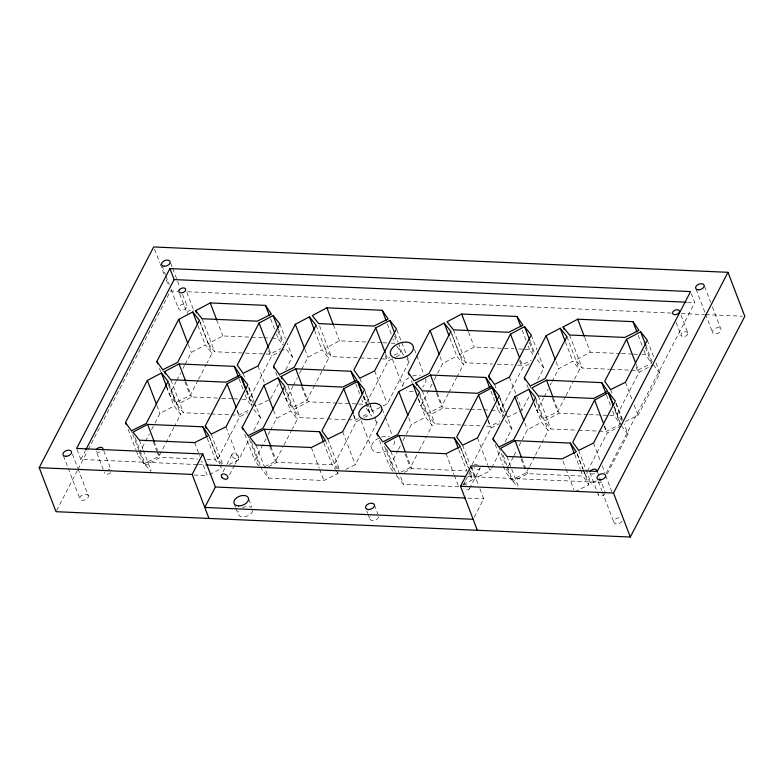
<?xml version="1.0" encoding="UTF-8"?>
<svg xmlns="http://www.w3.org/2000/svg" width="784" height="784" viewBox="0 0 784 784"><rect width="100%" height="100%" fill="white"/><g stroke="black" fill="none" stroke-linecap="round" stroke-linejoin="round"><path stroke-width="0.59" stroke-dasharray="3.92 2.94" d="M197.264 464.569L80.84 459.424L85.338 450.761M56.566 510.6L77.44 470.371M77.998 469.283L87.592 450.8M88.151 449.712L170.5 290.962L177.831 291.295M198.029 380.318L190.198 395.42L175.332 402.731L169.442 394.509L176.165 381.563M176.723 380.485L180.643 372.929M182.878 368.617L184.554 365.373M185.122 364.295L191.276 352.428L205.349 344.97L212.023 353.349L206.986 363.051M173.979 427.329L158.868 456.464L144.001 463.765L138.121 455.543L149.313 433.964M151.547 429.652L154.35 424.252M154.909 423.174L159.946 413.462L174.019 406.004L180.702 414.383L174.538 426.251M198.587 379.24L206.427 364.139M221.803 464.383L217.883 458.905L239.718 416.823L247.754 412.56M253.114 402.653L249.851 398.086L271.676 356.014L279.721 351.751M222.97 471.919L226.321 465.471M226.88 464.393L231.897 454.71M229.555 474.81L234.583 465.128M235.131 464.05L238.483 457.591M229.075 464.51L238.63 459.816L248.704 440.392M253.742 430.69L260.464 417.735L255.682 405.22M270.598 399.007L278.428 383.905M285.709 369.872L292.422 356.926L287.209 343.265M314.678 385.209L306.848 400.31L291.981 407.611L286.101 399.389L292.814 386.443M293.373 385.365L297.293 377.81M299.527 373.498L301.213 370.264M301.771 369.186L307.926 357.318L321.999 349.86L328.672 358.229L315.246 384.121M258.691 465.912L254.771 460.424L265.962 438.854M268.206 434.532L269.882 431.298M270.441 430.22L276.595 418.352L290.678 410.894L297.352 419.264L292.314 428.975M264.904 466.558L275.517 461.345L283.357 446.243M283.916 445.155L291.756 430.053M360.385 419.577L356.367 421.704L334.533 463.785L338.463 469.263M392.353 358.768L388.325 360.895L366.5 402.976L363.453 395.009M345.724 469.4L355.289 464.706L377.114 422.625L374.938 416.931M383.004 405.975L387.247 403.887L409.081 361.806L396.479 328.81M448.34 393.578L441.627 406.524L426.761 413.825L420.881 405.612L432.072 384.033M434.307 379.711L437.109 374.321M437.668 373.243L442.705 363.531L456.778 356.073L463.452 364.442L457.297 376.31M392.823 471.213L389.55 466.647L397.949 450.457M398.507 449.379L400.742 445.067M402.986 440.745L405.779 435.355M406.337 434.277L411.375 424.565L425.457 417.108L432.131 425.477L427.094 435.189M448.899 392.5L456.739 377.398M400.742 472.252L410.297 467.558L418.695 451.378M419.254 450.3L426.535 436.267M472.115 464.608L491.147 427.927L499.183 423.664M503.896 412.845L501.28 409.189L523.104 367.108L529.141 363.913M463.383 484.737L465.059 481.503M465.618 480.435L472.311 467.529M469.41 488.697L480.014 468.264M469.312 469.998L475.202 478.22L490.069 470.919L491.186 468.763M491.744 467.685L500.702 450.418M505.18 441.784L511.893 428.838L505.807 412.903M507.16 417.411L522.026 410.11L529.308 396.077M537.697 379.897L543.861 368.029L537.334 350.958M474.251 517.136L483.738 498.849L479.112 486.746M565.509 396.586L557.669 411.688L542.802 418.989L536.922 410.777L543.635 397.821M544.194 396.743L548.114 389.197M550.358 384.875L551.475 382.719M552.034 381.641L558.747 368.696L572.82 361.238L579.503 369.607L573.898 380.397M529.141 467.333L526.338 472.723L511.482 480.024L505.592 471.811L507.836 467.489M508.395 466.411L513.432 456.7M513.99 455.622L516.225 451.31M519.028 445.91L527.426 429.73L541.499 422.272L548.173 430.641L535.296 455.455M566.068 395.508L573.339 381.475M529.7 466.245L534.737 456.543M596.555 480.778L591.244 483.385L585.354 475.163L607.188 433.082L620.262 426.163M621.898 420.743L617.322 414.354L639.146 372.273L652.219 365.354M605.963 473.742L694.761 302.575L691.4 293.765M607.228 473.928L627.935 434.003L624.025 423.762M625.328 421.527L638.068 415.265L659.903 373.194L655.551 361.806M187.317 312.502L187.68 311.865A3.606 2.244 -20.9 0 1 191.6 309.945L192.423 310.003A3.606 2.244 -20.9 0 1 193.677 310.591M199.969 322.067L208.23 343.686L222.852 335.944L250.478 337.159M168.776 383.062L177.027 404.681L191.649 396.939L220.48 398.213M280.721 351.222L285.748 348.557L292.422 356.926M365.932 341.991L339.501 340.824L324.88 348.576L331.309 356.632L380.554 358.807M135.162 437.815L145.599 465.128L160.22 457.386L197.46 459.032M337.13 403.094L308.308 401.82L293.686 409.562L300.105 417.627L326.536 418.793M396.371 356.632L402.398 353.437L403.887 355.299M451.839 334.307L459.659 354.789L474.281 347.047L503.112 348.321M268.51 466.696L276.87 462.266L332.122 464.706L335.425 469.538M364.403 417.451L370.44 414.256L371.92 416.108M469.508 409.209L443.087 408.033L428.466 415.785L434.885 423.84L461.315 425.006M620.36 353.535L590.323 352.202L575.701 359.954L582.13 368.01L609.756 369.225M395.724 472.821L397.027 476.231L399.115 475.124M404.338 472.36L411.649 468.489L466.901 470.929L458.65 449.301M587.961 414.471L559.129 413.197L544.508 420.949L550.927 429.005L577.357 430.171M507.424 466.598L513.069 481.396L527.691 473.654L582.953 476.094L588.892 484.786L575.838 491.343M208.23 343.686L214.649 351.742L269.912 354.182L280.79 348.723M231.505 414.863L238.708 415.177L248.499 410.257M381.759 358.856L386.561 359.072L389.824 357.426M394.176 355.24L400.702 351.967L398.527 346.273M209.455 474.536L221.411 468.518L220.108 465.108M348.155 419.744L355.368 420.067L358.631 418.421M362.972 416.235L369.499 412.962L366.461 404.995M517.734 365.128L521.34 365.285L531.131 360.366M260.945 466.598L262.248 470.018L268.677 478.073L323.929 480.514L338.071 473.409L336.767 469.988M486.541 426.124L490.147 426.28L499.927 421.361M631.375 370.185L637.382 370.45L650.436 363.894M397.027 476.231L403.456 484.287L458.709 486.727L461.972 485.09M463.06 484.541L472.85 479.622L470.243 472.791M598.976 431.122L606.189 431.445L620.32 424.34L613.803 407.268M253.771 403.574L255.731 406.308L269.529 399.526M367.147 403.887L372.38 411.198L381.935 406.504M687.431 302.242L694.761 302.575M187.611 291.726L671.486 313.081M681.257 313.522L704.473 314.541M705.698 314.6L742.36 316.217M370.734 342.206L381.543 342.686M382.749 342.735L389.952 343.059M391.157 343.108L394.764 343.265L393.019 338.717M251.684 337.218L262.493 337.688M263.689 337.747L270.901 338.061M272.097 338.12L278.104 338.384L282.73 345.146M504.318 348.37L513.922 348.792M518.724 349.007L523.536 349.223M524.731 349.272L529.543 349.488L535.482 358.18M621.555 353.584L632.365 354.064M633.57 354.113L640.773 354.437M641.978 354.486L645.585 354.642L651.524 363.345L645.438 347.41M459.659 354.789L466.088 362.845L492.509 364.011M497.321 364.227L512.932 364.913M610.961 369.284L630.179 370.126M338.335 403.143L357.553 403.995M358.758 404.044L363.56 404.26L361.826 399.713M221.686 398.262L232.495 398.742M233.701 398.791L240.904 399.115M242.109 399.164L246.911 399.379L252.85 408.072M470.714 409.258L482.728 409.787M483.924 409.836L489.931 410.11M491.137 410.159L498.34 410.473L502.965 417.245M589.156 414.53L614.382 415.638L620.32 424.34M327.732 418.842L346.959 419.695M177.027 404.681L183.456 412.737L209.887 413.903M211.082 413.962L230.3 414.805M462.511 425.055L481.739 425.908M578.563 430.22L597.78 431.073M207.064 459.453L215.473 459.826L218.119 463.687M198.479 464.618L206.966 465M468.019 476.525L601.465 482.415M194.06 475.045L207.28 475.623L201.625 460.835M467.881 498.144L483.738 498.849M653.229 364.815L659.903 373.194M621.261 425.634L627.935 434.003M537.177 359.66L543.861 368.029M511.893 428.838L505.219 420.469L503.916 417.059M513.069 481.396L517.352 486.766M406.847 359.023L409.081 361.806M374.889 419.832L377.114 422.625M253.791 409.366L260.464 417.735M145.599 465.128L150.597 471.4M396.743 346.165L400.702 351.967M469.547 474.79L472.85 479.622M366.206 408.131L369.499 412.962M336.091 470.508L338.071 473.409M704.63 286.503L710.667 302.301M712.382 306.818L721.006 329.378A4.508 2.803 -20.9 0 1 715.135 333.827A4.508 2.803 -20.9 0 1 714.028 329.074A4.508 2.803 -20.9 0 1 721.006 329.378M696.065 289.267L705.12 312.963M705.551 314.09L712.44 332.142M681.002 315.119L687.725 332.72M676.122 322.469L681.159 335.67M647.3 340.187L653.817 357.259M645.84 345.47L652.357 362.541M638.196 335.297L642.106 345.538M643.84 350.095L645.585 354.642M636.108 364.305L639.146 372.273M636.079 367.03L637.382 370.45M625.465 382.269L631.982 399.34M634.158 405.024L638.068 415.265M616.204 403.27L622.29 419.205M610.599 389.57L612.774 395.263M615.822 403.221L622.339 420.293M614.284 406.386L617.322 414.354M614.313 407.425L620.389 423.35M584.678 337.414L590.323 352.202M606.561 395.156L610.471 405.397M612.647 411.09L614.382 415.638M604.582 426.261L607.188 433.082M569.527 335.003L582.13 368.01M604.013 425.751L606.189 431.445M566.901 336.601L579.503 369.607M565.44 341.893L572.82 361.238M593.508 443.078L600.456 461.286M602.2 465.843L604.807 472.664M605.601 475.437L612.069 492.362M556.14 361.865L558.747 368.696M597.261 471.409L605.17 492.499M598.329 481.582L601.779 490.608M602.21 491.735L613.843 522.203M589.921 472.703L598.319 494.704M578.641 450.379L591.244 483.385M577.102 453.544L583.188 469.479M583.619 470.616L585.354 475.163M577.151 454.054L582.806 468.852M583.237 469.988L588.892 484.786M531.258 335.023L536.903 349.821M553.475 398.409L559.129 413.197M574.692 454.465L580.346 469.263M580.777 470.4L582.953 476.094M552.455 398.027L557.669 411.688M530.229 341.452L535.011 353.966M529.396 342.245L534.178 354.77M522.154 330.133L526.064 340.383M528.24 346.067L529.543 349.488M538.324 395.998L550.927 429.005M563.02 461.159L565.627 467.989M566.058 469.126L573.888 489.618M535.57 397.635L548.173 430.641M520.498 360.287L523.104 367.108M530.2 385.983L531.072 388.266M535.854 400.781L542.802 418.989M519.606 360.728L521.34 365.285M534.11 402.927L541.499 422.272M526.926 384.601L528.23 388.011M534.316 403.946L536.922 410.777M509.424 377.104L515.941 394.176M516.382 395.312L522.026 410.11M524.819 422.899L527.426 429.73M499.29 395.832L505.376 411.767M494.557 384.405L496.301 388.962M499.771 398.066L504.994 411.718M522.046 458.856L527.691 473.654M521.125 459.071L526.338 472.723M498.232 401.222L501.28 409.189M497.83 401.124L503.485 415.912M497.762 402.104L502.975 415.755M468.636 332.249L474.281 347.047M490.951 391.128L494.861 401.369M496.605 405.926L498.34 410.473M506.895 456.445L518.626 487.178M503.073 455.22L506.983 465.461M498.879 447.027L505.827 465.235M507.571 469.783L511.482 480.024M488.099 419.959L491.147 427.927M453.485 329.839L466.088 362.845M487.971 420.587L490.147 426.28M495.165 444.489L502.985 464.981M503.416 466.117L505.592 471.811M450.849 331.446L463.452 364.442M449.83 337.865L456.778 356.073M477.466 437.913L487.893 465.226M488.324 466.362L490.069 470.919M440.098 356.7L442.705 363.531M471.556 466.941L478.691 485.649M462.599 445.214L469.988 464.569M470.42 465.706L475.202 478.22M461.061 448.379L468.45 467.725M460.247 446.615L468.499 468.244M437.433 393.245L443.087 408.033M436.414 392.872L441.627 406.524M414.354 349.282L423.909 374.321M422.282 390.834L434.885 423.84M446.106 453.72L453.926 474.212M454.367 475.349L458.709 486.727M419.528 392.48L432.131 425.477M419.812 395.616L426.761 413.825M395.009 334.092L398.056 342.059M398.488 343.196L402.398 353.437M394.617 336.032L396.792 341.726M418.499 398.899L425.457 417.108M411.316 380.573L412.188 382.847M418.274 398.782L420.881 405.612M387.374 323.919L391.285 334.16M392.412 359.229L402.849 386.541M385.718 354.064L388.325 360.895M385.258 355.652L386.561 359.072M408.768 417.735L411.375 424.565M374.644 370.891L387.247 403.887M406.004 453.691L411.649 468.489M405.083 453.907L410.297 467.558M382.239 409.16L384.846 415.99M385.287 417.127L392.235 435.336M390.853 451.28L403.456 484.287M364.511 389.619L369.293 402.133M369.725 403.28L374.507 415.794M359.778 378.192L361.953 383.876M365.432 392.99L372.38 411.198M386.6 448.918L395.293 471.684M384.572 446.41L394.127 471.449M363.482 396.047L370.44 414.256M362.982 395.891L366.02 403.858M379.554 440.471L389.55 466.647M333.416 324.899L339.501 340.824M355.74 383.778L359.65 394.019M361.042 420.577L371.479 447.889M353.76 414.873L356.367 421.704M319.568 325.899L331.309 356.632M353.623 415.51L355.368 420.067M316.07 325.223L328.672 358.229M314.609 330.515L321.999 349.86M374.448 504.945L377.81 513.745M342.686 431.7L355.289 464.706M366.863 511.099L367.706 513.295M368.127 514.392L369.803 518.792M304.888 349.35L307.926 357.318M327.82 439.001L339.55 469.734M325.468 440.402L336.326 468.852M279.819 323.919L285.474 338.717M302.653 387.031L308.308 401.82M323.87 443.087L332.122 464.706M301.634 386.649L306.848 400.31M278.359 329.211L283.573 342.863M277.967 331.142L283.181 344.803M270.715 319.039L274.635 329.28M276.37 333.827L278.104 338.384M287.944 385.757L300.105 417.627M311.326 447.507L319.147 467.989M319.588 469.136L323.929 480.514M284.749 386.257L297.352 419.264M279.378 374.605L280.251 376.888M285.033 389.403L291.981 407.611M269.069 349.184L271.676 356.014M268.608 350.771L269.912 354.182M283.289 391.549L290.678 410.894M275.664 372.077L277.409 376.634M283.053 391.432L286.101 399.389M257.995 366.001L264.512 383.072M273.557 410.385L276.595 418.352M248.734 387.012L253.947 400.663M243.128 373.302L245.304 378.995M248.773 388.1L253.996 401.761M254.428 402.898L255.731 406.308M270.784 446.341L276.87 462.266M269.872 446.547L275.517 461.345M246.803 390.128L249.851 398.086M246.833 391.157L252.046 404.818M246.333 391L251.978 405.798M216.766 320.009L222.852 335.944M239.091 378.888L243.001 389.138M245.176 394.822L246.911 399.379M256.064 445.067L268.677 478.073M251.38 441.568L260.504 465.461M248.048 435.639L248.92 437.923M249.351 439.06L259.347 465.235M237.101 409.993L239.718 416.823M202.047 318.745L214.649 351.742M236.974 410.63L238.708 415.177M244.775 434.258L254.771 460.424M199.42 320.342L212.023 353.349M186.866 292.383L194.011 311.081M197.96 325.625L205.349 344.97M170.589 262.924L172.313 267.442M172.745 268.569L179.634 286.621M182.652 294.519L186.955 305.809A4.508 2.803 -20.9 0 1 181.084 310.248A4.508 2.803 -20.9 0 1 179.987 305.495A4.508 2.803 -20.9 0 1 186.955 305.809M179.732 293.912L187.298 313.718M226.027 426.81L238.63 459.816M162.023 265.688L165.473 274.714M165.904 275.841L169.344 284.866M171.069 289.384L178.399 308.563M154.556 249.214L159.73 262.758M160.161 263.885L164.473 275.174M166.188 279.682L168.344 285.327M248.91 499.437L251.85 507.14M188.229 344.46L191.276 352.428M211.17 434.12L222.901 464.843M209.622 437.276L217.883 458.905M208.809 435.522L219.677 463.971M234.357 504.122L235.621 507.424M236.033 508.532L238.14 514.03M186.004 382.141L191.649 396.939M207.221 438.197L215.473 459.826M184.985 381.769L190.198 395.42M170.853 379.73L183.456 412.737M194.677 442.627L199.891 456.278M168.099 381.377L180.702 414.383M162.729 369.725L163.601 371.998M168.374 384.523L175.332 402.731M166.629 386.659L174.019 406.004M159.446 368.333L160.749 371.743M166.404 386.541L169.442 394.509M156.908 405.495L159.946 413.462M154.134 441.451L157.613 450.555M158.045 451.692L160.22 457.386M153.223 441.666L156.692 450.771M157.133 451.907L158.868 456.464M139.415 440.187L142.894 449.291M143.325 450.428L151.155 470.91M131.398 430.759L132.271 433.033M132.702 434.169L144.001 463.765M128.125 429.367L135.946 449.849M136.377 450.996L138.121 455.543M103.821 450.898L111.387 470.704M103.272 469.606L96.128 450.908A3.606 2.244 -20.9 0 0 98.715 452.25A3.606 2.244 -20.9 0 0 102.341 450.575M77.057 449.526L80.84 459.424M72.422 454.112L77.596 467.656M78.028 468.783L88.367 495.87A4.508 2.803 -20.9 0 1 82.496 500.31A4.508 2.803 -20.9 0 1 81.389 495.557A4.508 2.803 -20.9 0 1 88.367 495.87M63.426 455.749L67.738 467.029M68.169 468.156L79.801 498.624M394.411 441.029A12.025 7.468 -20.9 0 1 391.98 447.292M387.178 450.751A12.025 7.468 -20.9 0 1 372.204 449.693A12.025 7.468 -20.9 0 1 378.711 438.158M381.632 437.021A12.025 7.468 -20.9 0 1 389.315 436.561M425.653 378.868A12.025 7.468 -20.9 0 1 422.517 387.051M413.315 391.265A12.025 7.468 -20.9 0 1 406.2 390.54M402.927 385.738A12.025 7.468 -20.9 0 1 408.817 377.741M412.6 376.016A12.025 7.468 -20.9 0 1 420.361 375.281M622.153 520.997A4.508 2.803 -20.9 0 1 615.861 523.81A4.508 2.803 -20.9 0 1 614.891 519.606A4.508 2.803 -20.9 0 1 621.516 518.253M594.723 473.438A3.606 2.244 -20.9 0 1 589.911 472.095M604.974 493.744A3.606 2.244 -20.9 0 1 600.907 496.056A3.606 2.244 -20.9 0 1 598.31 494.106M110.74 472.576A3.606 2.244 -20.9 0 1 106.693 474.261A3.606 2.244 -20.9 0 1 104.517 472.301M108.359 469.4A3.606 2.244 -20.9 0 1 110.025 469.469M469.489 488.069A3.606 2.323 27.4 0 1 467.538 489.892A3.606 2.323 27.4 0 1 463.834 488.452M463.628 484.894A3.606 2.323 27.4 0 1 466.852 485.041M378.672 516.725A4.655 2.891 -20.9 0 1 372.586 520.537A4.655 2.891 -20.9 0 1 370.636 516.372M252.722 510.629A7.664 4.763 -20.9 0 1 243.628 516.891A7.664 4.763 -20.9 0 1 238.571 511.384M242.491 507.787A7.664 4.763 -20.9 0 1 251.174 507.326M480.092 467.636A3.606 2.323 27.4 0 1 477.73 469.459A3.606 2.323 27.4 0 1 473.869 467.362M474.232 464.461A3.606 2.323 27.4 0 1 477.456 464.598M687.833 333.906L687.548 334.543A3.606 2.244 -20.9 0 1 683.187 336.65A3.606 2.244 -20.9 0 1 681.12 334.278A3.606 2.244 -20.9 0 1 685.118 331.759L685.98 331.769A3.606 2.244 -20.9 0 1 687.833 333.906M232.338 456.7A3.606 2.323 27.4 0 0 238.179 458.121A3.606 2.323 27.4 0 0 235.053 453.642A3.606 2.323 27.4 0 0 232.338 456.7"/><path stroke-width="1.18" d="M39.2 467.676L153.693 246.96L727.993 272.313L744.8 316.324L630.307 537.04L56.007 511.687L39.2 467.676L192.168 474.428L202.772 453.995L76.636 448.428L169.932 268.579L690.557 291.57L597.261 471.409L471.135 465.843L460.531 486.276L477.338 530.288M85.897 449.673L174.136 279.584L169.932 268.579M156.839 361.502L178.674 319.421L192.746 311.973L199.42 320.342L177.596 362.424L162.729 369.725L156.839 361.502L157.711 363.776M125.518 422.537L147.343 380.456L161.416 373.008L168.099 381.377L146.265 423.458L131.398 430.759L125.518 422.537L126.381 424.82M205.281 425.898L227.115 383.817L241.188 376.359L247.862 384.738L226.027 426.81L211.17 434.12L205.281 425.898L206.153 428.172M259.073 323.008L237.238 365.089L243.128 373.302L257.995 366.001L279.819 323.919L273.146 315.55L259.073 323.008L268.638 348.047M273.498 366.393L295.323 324.311L309.396 316.854L316.07 325.223L294.245 367.304L279.378 374.605L273.498 366.393L274.361 368.666M242.168 427.427L263.992 385.346L278.075 377.888L284.749 386.257L262.914 428.338L248.048 435.639L242.168 427.427L243.04 429.701M202.772 453.995L215.375 487.001L204.771 507.434L473.134 519.282M343.764 388.707L321.93 430.779L327.82 439.001L342.686 431.7L364.511 389.619L357.837 381.249L343.764 388.707L353.319 413.736M375.722 327.888L353.898 369.97L359.778 378.192L374.644 370.891L396.479 328.81L389.795 320.44L375.722 327.888L385.287 352.927M408.278 372.606L430.102 330.525L444.175 323.067L450.849 331.446L429.024 373.517L414.158 380.828L408.278 372.606L409.14 374.879M376.947 433.64L398.772 391.559L412.854 384.101L419.528 392.48L397.694 434.561L382.827 441.862L376.947 433.64L377.819 435.914M478.544 394.92L456.709 437.002L462.599 445.214L477.466 437.913L499.29 395.832L492.617 387.463L478.544 394.92L487.668 418.823M488.677 376.183L510.502 334.111L524.574 326.654L531.258 335.023L509.424 377.104L494.557 384.405L488.677 376.183L489.98 379.603M524.32 377.77L546.144 335.689L560.217 328.231L566.901 336.601L545.066 378.682L530.2 385.983L524.32 377.77L525.182 380.044M492.989 438.805L514.823 396.724L528.896 389.266L535.57 397.635L513.736 439.716L498.879 447.027L492.989 438.805L493.861 441.078M594.586 400.085L572.751 442.166L578.641 450.379L593.508 443.078L615.332 400.996L608.658 392.627L594.586 400.085L603.709 423.977M626.543 339.266L604.719 381.347L610.599 389.57L625.465 382.269L647.3 340.187L640.626 331.818L626.543 339.266L635.677 363.168M630.307 537.04L613.5 493.038L727.993 272.313M195.628 310.68L210.249 302.938L265.502 305.378L271.44 314.08L257.309 321.175L202.047 318.745L195.628 310.68L196.49 312.963M164.424 371.675L179.046 363.933L234.308 366.373L240.247 375.066L226.106 382.171L170.853 379.73L164.424 371.675L165.297 373.958M326.899 307.828L312.277 315.57L318.706 323.625L373.958 326.066L388.1 318.961L382.161 310.268L326.899 307.828L333.416 324.899M147.617 424.379L132.996 432.131L139.415 440.187L194.677 442.627L208.809 435.522L202.87 426.819L147.617 424.379L154.134 441.451M281.084 376.565L295.705 368.813L350.958 371.253L356.896 379.956L342.765 387.061L287.503 384.621L281.084 376.565L281.946 378.839M461.678 314.041L447.056 321.783L453.485 329.839L508.738 332.279L522.879 325.174L516.94 316.481L461.678 314.041L468.195 331.113M264.267 429.269L249.645 437.011L256.064 445.067L311.326 447.507L325.468 440.402L319.519 431.71L264.267 429.269L270.784 446.341M416.725 385.052L415.863 382.778L430.485 375.036L485.737 377.476L491.676 386.169L496.889 399.83M563.098 326.948L577.72 319.206L632.982 321.646L638.921 330.338L624.779 337.443L569.527 335.003L563.098 326.948L563.97 329.221M399.046 435.483L384.425 443.225L390.853 451.28L446.106 453.72L460.247 446.615L454.299 437.923L399.046 435.483L405.132 451.417M546.526 380.201L531.905 387.943L538.324 395.998L593.586 398.439L607.718 391.334L601.779 382.631L546.526 380.201L553.043 397.263M515.088 440.647L500.466 448.389L506.895 456.445L562.148 458.885L576.289 451.78L570.35 443.087L515.088 440.647L521.605 457.719M491.676 386.169L477.544 393.274L422.282 390.834L415.863 382.778M174.136 279.584L686.206 302.193M206.966 465L465.578 476.417M460.531 486.276L613.5 493.038M215.375 487.001L465.441 498.036M640.626 331.818L645.84 345.47M632.982 321.646L636.892 331.887M608.658 392.627L613.441 405.142M608.59 393.607L612.941 404.985M577.72 319.206L584.237 336.277M601.779 382.631L605.689 392.882M560.217 328.231L564.999 340.756M546.144 335.689L555.268 359.591M570.35 443.087L574.26 453.328M524.574 326.654L529.798 340.305M516.94 316.481L520.85 326.722M510.502 334.111L519.625 358.004M528.896 389.266L533.679 401.79M514.823 396.724L523.947 420.626M492.617 387.463L497.399 399.987M485.737 377.476L489.647 387.717M444.175 323.067L448.958 335.591M430.102 330.525L439.226 354.427M430.485 375.036L437.002 392.108M454.299 437.923L458.219 448.164M389.795 320.44L394.577 332.955M412.854 384.101L417.627 396.626M382.161 310.268L386.071 320.509M398.772 391.559L407.905 415.461M357.837 381.249L362.62 393.764M357.769 382.229L362.11 393.607M350.958 371.253L354.868 381.504M309.396 316.854L314.178 329.378M295.323 324.311L304.447 348.214M295.705 368.813L302.222 385.885M319.519 431.71L323.439 441.951M273.146 315.55L277.928 328.075M265.502 305.378L269.412 315.619M278.075 377.888L282.848 390.412M263.992 385.346L273.126 409.248M241.188 376.359L245.96 388.884M241.119 377.349L245.461 388.727M210.249 302.938L216.766 320.009M234.308 366.373L238.218 376.614M227.115 383.817L236.239 407.719M192.746 311.973L197.529 324.488M178.674 319.421L187.797 343.323M179.046 363.933L185.573 381.004M202.87 426.819L206.78 437.06M161.416 373.008L166.629 386.659M192.168 474.428L208.975 518.44M147.343 380.456L156.467 404.358M590.127 471.458A3.606 2.244 -20.9 0 1 594.615 469.146A3.606 2.244 -20.9 0 1 596.565 471.743M96.334 449.663A3.606 2.244 -20.9 0 1 100.832 447.35A3.606 2.244 -20.9 0 1 102.782 449.947M679.434 311.905L679.14 312.542A3.606 2.244 -20.9 0 1 674.779 314.649A3.606 2.244 -20.9 0 1 672.721 312.277A3.606 2.244 -20.9 0 1 676.719 309.758L677.572 309.768A3.606 2.244 -20.9 0 1 679.434 311.905M179.281 289.864L178.919 290.501A3.606 2.244 -20.9 0 0 181.016 292.853A3.606 2.244 -20.9 0 0 185.367 290.717A3.606 2.244 -20.9 0 0 184.024 288.002L183.191 287.944A3.606 2.244 -20.9 0 0 179.281 289.864M395.969 358.268A12.025 7.468 -20.9 0 0 413.403 347.802A12.025 7.468 -20.9 0 0 396.214 344.744A12.025 7.468 -20.9 0 0 395.969 358.268M365.736 419.607A12.025 7.468 -20.9 0 0 381.808 408.023A12.025 7.468 -20.9 0 0 363.472 406.729A12.025 7.468 -20.9 0 0 365.736 419.607M698.328 289.825A4.508 2.803 -20.9 0 0 704.199 285.376A4.508 2.803 -20.9 0 0 697.231 285.072A4.508 2.803 -20.9 0 0 698.328 289.825M599.731 479.886A4.508 2.803 -20.9 0 0 605.601 475.437A4.508 2.803 -20.9 0 0 598.633 475.133A4.508 2.803 -20.9 0 0 599.731 479.886M164.287 266.246A4.508 2.803 -20.9 0 0 170.157 261.797A4.508 2.803 -20.9 0 0 163.18 261.493A4.508 2.803 -20.9 0 0 164.287 266.246M65.689 456.308A4.508 2.803 -20.9 0 0 71.56 451.858A4.508 2.803 -20.9 0 0 64.592 451.555A4.508 2.803 -20.9 0 0 65.689 456.308M221.735 477.133A3.606 2.323 27.4 0 0 227.576 478.554A3.606 2.323 27.4 0 0 224.449 474.075A3.606 2.323 27.4 0 0 221.735 477.133M368.382 509.541A4.655 2.891 -20.9 0 0 374.448 504.945A4.655 2.891 -20.9 0 0 367.245 504.631A4.655 2.891 -20.9 0 0 368.382 509.541M238.512 505.896A7.664 4.763 -20.9 0 0 248.489 498.34A7.664 4.763 -20.9 0 0 236.641 497.811A7.664 4.763 -20.9 0 0 238.512 505.896"/></g></svg>
